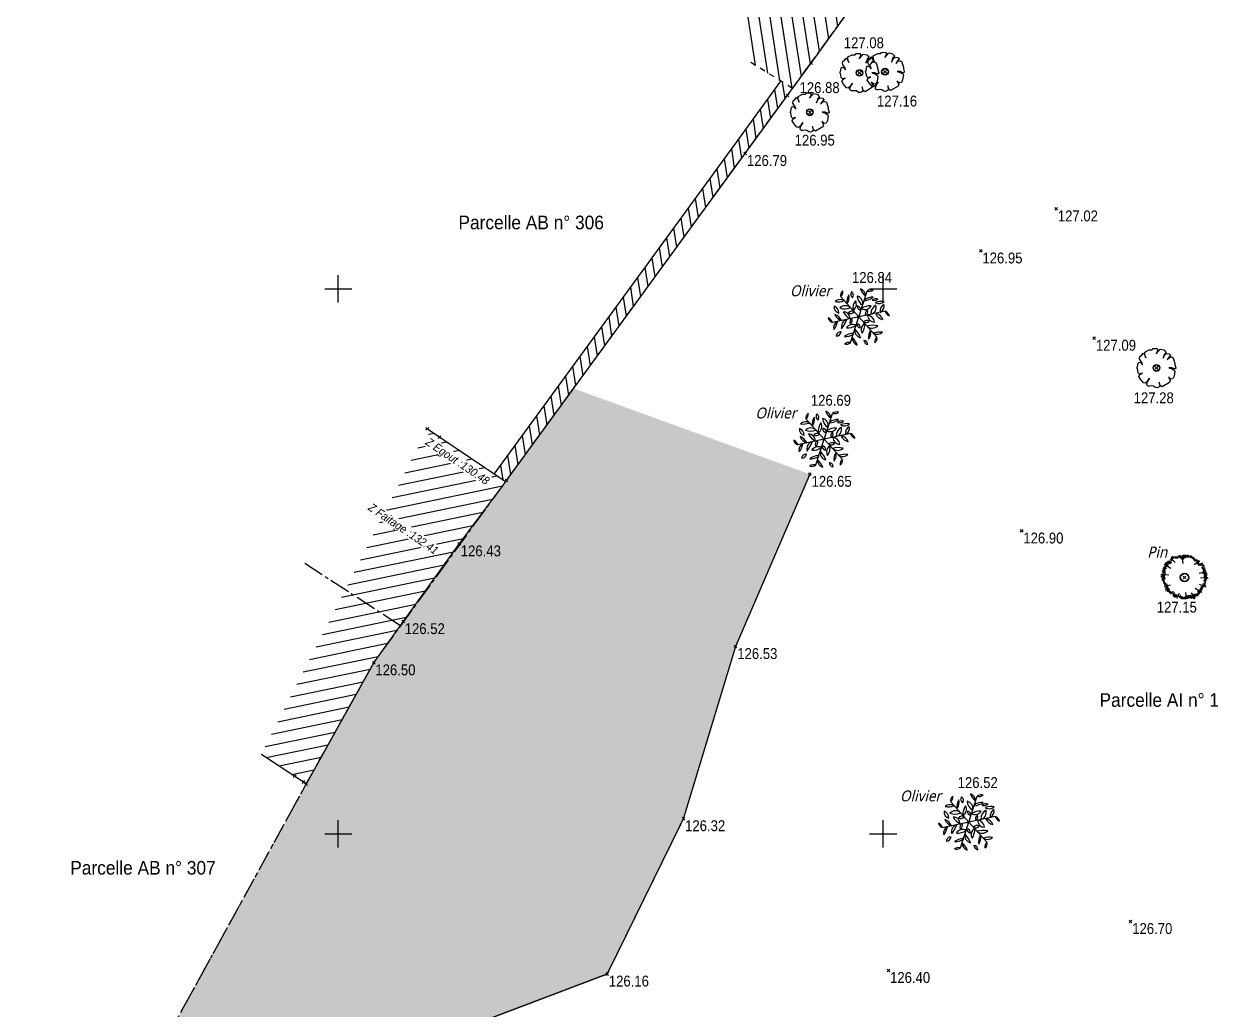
# Model space of a CAD drawing. Header units: millimetres. Extents: x 1856675 to 1856923, y 3169023 to 3169196.
# Drawn here: x 1856748.46 to 1856792.07, y 3169133.53 to 3169169.72 of the extents above; entities that cross this region are included whole.
import ezdxf
from ezdxf.enums import TextEntityAlignment as Align

# ---------------------------------------------------------------- set-up
doc = ezdxf.new("R2010")
doc.units = ezdxf.units.MM
doc.header["$PDMODE"] = 3
doc.header["$PDSIZE"] = 0.05
doc.linetypes.add('AXES2', pattern=[28.575000000000003, 19.05, -3.175, 3.175, -3.175])
doc.linetypes.add('Grille', pattern=[0.4, 0.2, -0.2])
for name, color, linetype in [('Bâtiments', 7, 'Continuous'), ('Bâtiments Hachures', 174, 'Continuous'), ('Carroyage(2)_Croix', 7, 'Continuous'), ('Limites', 1, 'AXES2'), ('Murs', 7, 'Continuous'), ('Murs Hachures', 7, 'Continuous'), ('Points Topo', 7, 'Continuous'), ('Points Topo Altitude', 7, 'Continuous'), ('Textes', 7, 'Continuous'), ('Végétation', 102, 'Continuous')]:
    doc.layers.add(name, color=color, linetype=linetype)
doc.styles.add('Pts Topo SPE', font='', dxfattribs={"width": 0.9})
doc.styles.get("Standard").update_dxf_attribs({"font": '', "width": 0.95, "height": 0.4})
doc.styles.get('Pts Topo SPE').set_extended_font_data('Titillium Web Light')
doc.styles.get('Standard').set_extended_font_data('Titillium Web')

# ---------------------------------------------------------------- blocks, each defined once
blk = doc.blocks.new('PointTopo_SPE')
at = {"color": 0}
blk.add_point((0, 0), dxfattribs=at)
at = {"layer": 'Points Topo Altitude', "style": 'Pts Topo SPE', "width": 0.9}
blk.add_attdef('ALT', text='', height=0.4, dxfattribs=at).set_placement((0.06, -0.06), align=Align.TOP_LEFT)
blk = doc.blocks.new('SPE33')
at = {"layer": 'Végétation', "color": 34, "linetype": 'Continuous'}
for p, q in [((0, 0), (0.3064110967763554, 0.9444716088973109)), ((-0.6647428952075642, 0.7377852191787269), (0, 0)), ((0, 0), (-0.9711438996593642, -0.2068754763777633)), ((-0.3064110967763554, -0.9444736486868804), (0, 0)), ((0.9715771047929592, 0.2069052191787705), (0, 0)), ((0, 0), (0.6647307630937576, -0.7375961325193884))]:
    blk.add_line(p, q, dxfattribs=at)
at = {"layer": 'Végétation', "linetype": 'Continuous', "flags": 128}
for points in [[(-0.2727428952079208, 0.9248252191787286, 0.3593207428835294), (-0.2301828952071446, 0.7019452191788105, 0.4485397278334767)], [(-0.4351428952079004, 0.4835452191787226, 0.1972950855551246), (-0.3612228952073565, 0.8117052191787933, 0.2133940251521957)], [(-0.2145028952072607, 0.2382652191788565, 0.3954474799643499), (-0.1226628952073952, 0.5955452191787799, 0.1837373927741859)], [(-0.0621828952072974, 0.7635452191787863, 0.2475727042425884), (0.1405671913951664, 0.4332797434944723, 0.4055762807434287)], [(0.7083771047928167, 0.6549052191786813, 0.2632378265459452), (0.4854971047927392, 0.6123452191787009, 0.2235445601009893)], [(-0.9077828952076742, 0.3939452191787722, 0.4135558453433183), (-0.7319428952072484, 0.1419452191788423, 0.3270175420272671)], [(-0.6370573483121915, -0.135707532589231, 0.1990708763520352), (-0.8831428952074929, 0.09378521917883517, 0.2141001336405922), (-0.6367428952082264, -0.135814780821147)], [(-0.3141828952077048, -0.06637478082122925, 0.3996545413152894), (-0.5773828952078475, 0.1912252191787275, 0.1826321993673979)], [(-0.3780228952082325, 0.1531452191787366, 0.4056148716366142), (-0.1730628952074767, 0.1912252191787275, 0.3681379248668409)], [(-0.05546289520771096, 0.4040252191787885, 0.4122568619053676), (0.08005710479264962, 0.2449852191787613, 0.3637056173710619)], [(0.09909710479296335, 0.3054652191787, 0.3974942961519382), (0.4541371047916982, 0.4040252191787885, 0.182801595677717)], [(0.3219771047917674, 0.2505852191787881, 0.4102276420996437), (0.2525371047926455, 0.05346521917876998, 0.3626675712687573)], [(0.5773371047926048, -0.1918147808212552, 0.3432436084043222), (0.3141371047924622, 0.06690521917873865, 0.3962402533151918)], [(-0.9716228952082019, -0.2063747808212611, 0.2287211874227849), (-1.119462895208017, -0.03613478082118035, 0.2629651784304648)], [(-0.09914289520820602, -0.3049347808211905, 0.3969267210992536), (-0.4541828952082141, -0.4046147808211571, 0.1815980633729625)], [(-0.3220228952070101, -0.2500547808212786, 0.4115007785396641), (-0.2525828952078882, -0.05405478082113859, 0.3632604495815298)], [(0.05653710479218716, -0.4046147808213163, 0.4102529414467814), (-0.08010289520789228, -0.2455747808212891, 0.3630697472357182)], [(0.2144571047920181, -0.2388547808212252, 0.3958541393799178), (0.1226171047921525, -0.5950147808212705, 0.185097773430154)], [(0.3779771047929898, -0.1537347808212644, 0.4120047816170788), (0.173017104792234, -0.1918147808212552, 0.3634096054356477)], [(0.6926971047929328, -0.3273347808211383, 0.123247515102526), (0.3042168125886746, -0.3375639535150412, 0.409669881907706)], [(-0.6524228952081103, -0.5513347808212529, 0.4493668841572093), (-0.8249028952081061, -0.7002947808212638, 0.3578129887424758)], [(0.3242171047924784, -1.017254780821122, 0.4091118792277996), (0.1886971047921179, -0.8593347808212911, 0.3650004577177486)], [(0.4350971047926577, -0.4830147808212132, 0.1959616237627074), (0.3611771047921138, -0.812294780821162, 0.2145533149178979)], [(-0.3063428952071263, -0.9444547808212519, 0.2270239887644991), (-0.5292228952072037, -0.9881347808212694, 0.2591827257314308)]]:
    blk.add_lwpolyline(points, format="xyb", close=True, dxfattribs=at)
for points in [[(0.2491771047922157, 0.7669052191787387, 0.3286289893015891), (0.05653710479218716, 1.032345219178797, 0.130943798563641), (0.2424571047926292, 0.7635452191787863)], [(-0.53930289520722, 0.5989052191787323, 0.327472813476407), (-0.8663428952078902, 0.5653052191788901, 0.1312852902287582), (-0.53930289520722, 0.5921852191788275)], [(0.2110971047928615, 0.5944252191787427, 0.1223146101920718), (0.5224571047923746, 0.7187452191787315, 0.2126259973171161), (0.2010171047928452, 0.6190652191787649)], [(0.6030971047925049, 0.526105219178703, 0.3274728134765015), (0.9301371047919019, 0.5597052191788634, 0.1298247904660845), (0.6030971047925049, 0.5328252191787669)], [(0.7878971047919548, 0.1677052191787425, 0.3308382729925792), (0.9222971047925966, 0.4678652191788387, 0.2861840975371626), (0.7822971047920873, 0.1710652191786949)], [(-0.3041028952076885, 0.3379452191788232, 0.4088854565503068), (-0.6916228952071832, 0.3278652191788069, 0.1903872163221095), (-0.3141828952077048, 0.3323452191787964)], [(0.445177104792674, 0.0949052191787132, 0.4083130908883515), (0.629977104792124, 0.4353852191787155, 0.2881768213927758), (0.4440571047916819, 0.1061052191787667)], [(0.6210171047918265, 0.1139452191788678, 0.2336788887970679), (0.8830971047922502, -0.0932547808211666, 0.2154014885159062), (0.6366971047917104, 0.1352252191787784)], [(-0.7879428952071975, -0.1682947808212703, 0.3304815516374725), (-0.9223428952078393, -0.4673347808211701, 0.127314143500325), (-0.7823428952073299, -0.1716547808212226)], [(-0.4452228952079167, -0.09437478082120378, 0.4071963925288048), (-0.6300228952073667, -0.4359747808212432, 0.05984809035473274), (-0.4441028952081978, -0.1055747808212573)], [(-0.1405828952079901, -0.4326147808212908, 0.4087717346278575), (0.06213710479205474, -0.7630147808212768, 0.08063800848113989), (-0.141108304964473, -0.4349485937432973)], [(-0.2111428952081041, -0.5950147808212705, 0.1214841731788157), (-0.5225028952076173, -0.718214780821222, 0.215083173017619), (-0.2010628952080878, -0.6185347808212555)], [(-0.2492228952074583, -0.7663747808212292, 0.3279281939864749), (-0.05546289520771096, -1.032934780821165, 0.1265496428800441), (-0.2425028952078719, -0.7630147808212768)], [(0.5392571047919773, -0.5983747808212229, 0.3302660431389461), (0.8662971047926475, -0.5647747808212216, 0.127707234741069), (0.5392571047919773, -0.591654780821159)]]:
    blk.add_lwpolyline(points, format="xyb", dxfattribs=at)
at = {"layer": 'Végétation', "linetype": 'Continuous'}
for centre, radius, start, end in [((-0.437585073757873, 0.7790224117667548), 0.2308704872827944, 131.5856824028263, 190.2891635679403), ((-0.8538261186182353, 0.9228543958554837), 0.2645809243524226, 315.61466694708, 6.26017902351383), ((0.3734033895216271, 1.19843388598922), 0.2621821507239274, 255.169943058492, 306.4515695784662), ((0.4564031589090518, 0.7663319602772162), 0.2328762613778173, 71.79001355649802, 130.0970921629186), ((1.223434214816189, 0.2754157788719794), 0.2610090049380093, 195.2174760013349, 246.7821524775071), ((0.891378166738832, -0.01323424984734629), 0.2342930973980142, 12.01679999830499, 69.98282848032781), ((0.8551188946743422, -0.9229372710940197), 0.265967000313383, 135.7219473662206, 186.3372370164515), ((0.4372088835745671, -0.779311584927268), 0.2313144712929545, 311.5975092843977, 10.3896149942055)]:
    blk.add_arc(centre, radius, start, end, dxfattribs=at)
at = {"layer": 'Végétation', "insert": (-2.525582093339178, 1.158472504114537), "char_height": 0.4, "attachment_point": 1}
blk.add_mtext_dynamic_manual_height_columns('{\\fTrebuchet MS|b0|i1|c0|p34;Olivier}', width=1.889179204234097, gutter_width=12.5, heights=[0], dxfattribs=at)
blk = doc.blocks.new('SPE34')
at = {"layer": 'Végétation'}
h = blk.add_hatch(color=34, dxfattribs=at)
h.dxf.hatch_style = 1
h.paths.add_polyline_path([(-0.1609224518116636, 0, 1), (0.1609224518116636, 0, 1)])
h.paths.add_polyline_path([(0.1436807605461282, 0, -1), (-0.1436807605461282, 0, -1)], flags=16)
at = {"layer": 'Végétation', "linetype": 'Continuous'}
for p, q in [((-0.7519249888136983, 0.4912320575676858), (-0.5086128057446331, 0.3349692919291556)), ((-0.7124067414551973, 0.521998749114573), (-0.600770014571026, 0.4436892289668322)), ((-0.7029337438289076, 0.5522512821480632), (-0.6011336005758494, 0.4637457421049476)), ((-0.6730683110654354, 0.562783224042505), (-0.5918443719856441, 0.5040170471183956)), ((-0.6433826952707022, 0.5833538956940174), (-0.5519605628214777, 0.5147465905174613)), ((-0.6136970794759691, 0.6039239740930498), (-0.5015110215172172, 0.4955397616140544)), ((-0.563615076476708, 0.6047936165705323), (-0.4822053925599903, 0.5359887103550136)), ((-0.5344748399220407, 0.6554385852068663), (-0.4732797499746084, 0.5963163310661912)), ((-0.514623831724748, 0.6658126441761851), (-0.4534287420101464, 0.6066903900355101)), ((-0.5053346031345427, 0.7060641888529062), (-0.3421437449287623, 0.5484375809319317)), ((-0.4962291438132524, 0.7563732359558344), (-0.4248358602635562, 0.6874104458838701)), ((-0.4665435280185193, 0.7769435117952526), (-0.3949664754327387, 0.697942387778312)), ((-0.4160959629807621, 0.7577564436942339), (-0.3650970908347517, 0.7084944853559136)), ((-0.3563591693527997, 0.7788404827006161), (-0.3248457433655858, 0.6991677125915885)), ((-0.3060894452501088, 0.7696715933270752), (-0.2946107964962721, 0.6896632965654135)), ((-0.2760362913832068, 0.7702053138054907), (-0.2645576426293701, 0.6901768618263304)), ((-0.2264976915903389, 0.8011298887431622), (-0.2254010052420199, 0.7409801087342203)), ((-0.1962607686873525, 0.7916450351476669), (-0.1949822893366218, 0.7214569207280874)), ((-0.1765915534924716, 0.8120374702848494), (-0.1545451970305294, 0.7020920114591718)), ((-0.1361544609535486, 0.7926725610159338), (-0.1239407360553741, 0.6725506442598999)), ((-0.09571736841462553, 0.7733076512813568), (-0.06090202764607966, 0.5131657812744379)), ((-0.07641173945739865, 0.8137567974627018), (-0.05363030661828816, 0.663718072231859)), ((-0.0367057709954679, 0.8345049149356782), (-0.02412253199145198, 0.6943264850415289)), ((-0.006466872058808804, 0.8249999061226845), (0.005748828873038292, 0.7048584269359708)), ((0.03360663424246013, 0.8256915099918842), (0.03543839673511684, 0.7254290985874832)), ((0.06384553317911923, 0.8161870939657092), (0.06549550243653357, 0.7259624237194657)), ((0.1039210157468915, 0.816878697834909), (0.09555260837078094, 0.7264761868864298)), ((0.1337943524122238, 0.8274305975064635), (0.1354462977033108, 0.7371863648295403)), ((0.1844395187217742, 0.7982053919695318), (0.1656871726736426, 0.7276813560165465)), ((0.2245169770903885, 0.7988969958387315), (0.205948400311172, 0.7183547806926072)), ((0.2549435971304774, 0.7793742031790316), (0.2361912510823458, 0.7088501672260463)), ((0.2955743386410177, 0.7499907198362052), (0.2664321260526776, 0.6993255959823728)), ((0.3360213113483042, 0.7306258101016283), (0.297044490929693, 0.6697842287831008)), ((0.3768437260296196, 0.6912043876945972), (0.3280243941117078, 0.6201667860150337)), ((0.5284433027263731, 0.6236248053610325), (0.3510093558579683, 0.4600703613832593)), ((0.3974337622057647, 0.6614849818870425), (0.3688408806920052, 0.5807453631423414)), ((0.4475256453733891, 0.6623348644934595), (0.4189525239635259, 0.5816148081794381)), ((0.478153818519786, 0.6327737374231219), (0.439167118165642, 0.5719323535449803)), ((0.5202626164536923, 0.5231642001308501), (0.4408269675914198, 0.4816881213337183)), ((0.559051715536043, 0.5940439184196293), (0.4699731322471052, 0.532333089504391)), ((0.550693188328296, 0.5036414074711502), (0.4812759160995483, 0.4623232115991414)), ((0.6008048315998167, 0.5044908947311342), (0.511706487974152, 0.4427802637219429)), ((0.6705777859315276, 0.5257531702518463), (0.5417813779786229, 0.4432940264232457)), ((0.6512721567414701, 0.4853040240705013), (0.5720341089181602, 0.4337894129566848)), ((0.6917408653534949, 0.4659391143359244), (0.6223235931247473, 0.4246207210235298)), ((0.7223492783959955, 0.4363779872655869), (0.6527541649993509, 0.4050779705867171)), ((-0.8741531353443861, 0.04785486962646246), (-0.7237194052431732, 0.04040510999038815)), ((-0.8652255169581622, 0.108201855327934), (-0.5743665532208979, 0.09312508767470717)), ((-0.8634115387685597, 0.007919288706034422), (-0.7233558192383498, 0.02034859638661146)), ((-0.8444675197824836, 0.06842494802549481), (-0.724264784483239, 0.07049976009875536)), ((-0.8378972825594246, 0.2591100255958736), (-0.7064095474779606, 0.1911550015211105)), ((-0.8359015113674104, 0.1488088849000633), (-0.7051389722619206, 0.120967282447964)), ((-0.8169574921485037, 0.2093145442195237), (-0.7056823754683137, 0.1510419752448797)), ((-0.7991022553760558, 0.3299697861075401), (-0.7080456847324967, 0.2813992341980338)), ((-0.7983750831335783, 0.2898765197023749), (-0.717334913322702, 0.2411087616346776)), ((-0.7941839634440839, 0.3536819200962782), (-0.7015465840231627, 0.318548243958503)), ((-0.7701418355572969, 0.3906333288177848), (-0.659052463946864, 0.3423988963477314)), ((-0.7408198060002178, 0.4312601187266409), (-0.6696142435539514, 0.3723159031942487)), ((0.7867474823724478, 0.2067457297816873), (0.5372958327643573, 0.1422684853896499)), ((0.723100162576884, 0.3962452006526291), (0.6237858415115625, 0.3443946675397456)), ((0.7438680399209261, 0.3564876583404839), (0.6445734789595008, 0.3046173653565347)), ((0.8075351198203862, 0.1669686250388622), (0.6577337132766843, 0.1343053579330444)), ((0.7548151419032365, 0.3065147311426699), (0.6750040508341044, 0.285075010266155)), ((0.7551905838772655, 0.2864582180045545), (0.675754935014993, 0.2449619835242629)), ((0.7761560624931008, 0.2366627366282046), (0.6764860593248159, 0.2048489567823708)), ((0.8283029971644282, 0.127191717736423), (0.7080429575871676, 0.1251364685595036)), ((0.8290538813453168, 0.08707869099453092), (0.7087740816641599, 0.08500387938693166)), ((0.8095704112201929, 0.0566279636695981), (0.7093273648060858, 0.05492879170924425)), ((0.8201420709956437, 0.02671155007556081), (0.7098806479480118, 0.02483433950692415)), ((0.7984257081989199, 0.1166396206244826), (0.7184367761947215, 0.1052378388121724)), ((-0.8324533717241138, -0.0416981540620327), (-0.7122486603911966, -0.03964310232549906)), ((-0.8313645895104855, -0.1018481315113604), (-0.7412090802099556, -0.100306645501405)), ((-0.8218935681506991, -0.07159500569105148), (-0.7417544592171907, -0.07023195317015052)), ((-0.802765779895708, -0.02112807566300035), (-0.7027756629977375, -0.009390371385961771)), ((-0.7907516320701689, -0.131250980310142), (-0.7408474700059742, -0.1203631586395204)), ((-0.7902062530629337, -0.1613456304185092), (-0.7200855207629502, -0.1601404612883925)), ((-0.7694462796207517, -0.2011029748246074), (-0.7097035581246018, -0.1800189358182251)), ((-0.7488661233801395, -0.2308419430628419), (-0.6791050252504647, -0.2095998227596283)), ((-0.748322720406577, -0.2609365931712091), (-0.6386699087452143, -0.2289647324942052)), ((-0.7368499995209277, -0.3409848054870963), (-0.517540424130857, -0.2770608440041542)), ((-0.7273770018946379, -0.310732074547559), (-0.6179059834685177, -0.2687418372370303)), ((-0.6958695040084422, -0.390444562304765), (-0.6064312865491956, -0.3487900495529175)), ((-0.6951423317659646, -0.4305575890466571), (-0.5860309472773224, -0.3685108385980129)), ((-0.6840331971179694, -0.4905688506551087), (-0.5450464996974915, -0.41797020053491)), ((-0.6649054088629782, -0.440081765409559), (-0.5656306080054492, -0.3882312322966754)), ((0.6303857187740505, -0.558504312299192), (0.3868818627670407, -0.4021030282601714)), ((0.7870834041386843, -0.3551526078954339), (0.5446663543116301, -0.2589410194195807)), ((0.628903710283339, -0.4782581035979092), (0.5578265886288136, -0.4292927444912493)), ((0.658425317145884, -0.4476500856690109), (0.5775076597929001, -0.4088805490173399)), ((0.861539504956454, -0.04280472034588456), (0.5803333558142185, -0.01751177757978439)), ((0.6574965917970985, -0.3974987249821424), (0.596437846776098, -0.3483555247075856)), ((0.6680880116764456, -0.4274155339226127), (0.5971887311898172, -0.3884881138801575)), ((0.726755783194676, -0.346142194699496), (0.6459962069056928, -0.3174107945524156)), ((0.706877110991627, -0.3565162532031536), (0.6565876267850399, -0.3473278013989329)), ((0.7653670415747911, -0.2652047770097852), (0.6645707117859274, -0.2368096942082047)), ((0.7761363023892045, -0.3051595254801214), (0.6653018360957503, -0.2769422833807766)), ((0.850948085077107, -0.01288791140541434), (0.7104339310899377, -0.005260508041828871)), ((0.7926557557657361, -0.1142177637666464), (0.7120937805157155, -0.09552489593625069)), ((0.7831906622741371, -0.1444902550429106), (0.7126668237615377, -0.1256193486042321)), ((0.7735279675107449, -0.164724609348923), (0.7130225056316704, -0.1456758617423475)), ((0.774654293898493, -0.2249139095656574), (0.7143266729544848, -0.2159032984636724)), ((0.8219995214603841, -0.07359117176383734), (0.7315970107447356, -0.06509432382881641)), ((0.802496291231364, -0.1040217438712716), (0.7319724527187645, -0.08515083743259311)), ((0.7839217863511294, -0.1846032817848027), (0.7438285197131336, -0.1852948856540024)), ((-0.6437778975814581, -0.4999155811965466), (-0.5545194970909506, -0.44824288925156)), ((-0.6133572056423873, -0.5194579362869263), (-0.5539721420500427, -0.4783175815828145)), ((-0.5831202827394009, -0.5289825079962611), (-0.513533073477447, -0.497702251188457)), ((-0.5525158217642456, -0.5585633949376643), (-0.4931307581719011, -0.5174228423275054)), ((-0.5220931540243328, -0.5781061453744769), (-0.4229942178353667, -0.5162176731973886)), ((-0.5113476051483303, -0.6180608933791518), (-0.4029535127338022, -0.5158815537579358)), ((-0.4410272957757115, -0.6268938612192869), (-0.3721652827225626, -0.5555005776695907)), ((-0.4202574423979968, -0.6666707680560648), (-0.3515772223472595, -0.5852395459078252)), ((-0.4095079416874796, -0.706625911872834), (-0.3309911380056292, -0.6149980761110783)), ((-0.3892854433506727, -0.7163281263783574), (-0.3107666636351496, -0.6246805307455361)), ((-0.3488404469098896, -0.735712795984), (-0.2808893749024719, -0.6141485888510942)), ((-0.2991042458452284, -0.714786640368402), (-0.270137898158282, -0.6541035347618163)), ((-0.2781486473977566, -0.7646022769622505), (-0.1914353494066745, -0.5724942735396326)), ((-0.2089171202387661, -0.7132653091102839), (-0.2202179280575365, -0.6432157130911946)), ((-0.1781229621265084, -0.7528843330219388), (-0.189241976942867, -0.6928529161959887)), ((-0.1582640500273556, -0.7425102745182812), (-0.1502552765887231, -0.6319917724467814)), ((-0.1274698919150978, -0.7821292984299362), (-0.1190955566707999, -0.6916673094965518)), ((-0.08701699133962393, -0.8014942076988518), (-0.08903054660186172, -0.6911537442356348)), ((-0.03690930013544858, -0.8006644807755947), (-0.0383755003567785, -0.7203987096436322)), ((-0.006844290299341083, -0.800150322727859), (-0.008492283523082733, -0.7098667677491903)), ((0.04344914597459137, -0.8093192121013999), (0.02175451931543648, -0.7193711837753654)), ((0.05292016756720841, -0.7790664811618626), (0.04124786960892379, -0.6889406116679311)), ((0.07314859377220273, -0.7887489357963204), (0.04888712870888412, -0.5583657938987017)), ((0.1232602370437235, -0.7878990531899035), (0.09099197457544506, -0.6680344133637846)), ((0.1427535871043801, -0.7574684815481305), (0.1310793131124228, -0.6673428094945848)), ((0.2032550969161093, -0.7765174265950918), (0.1613300680182874, -0.6768673812039196)), ((0.2333240588195622, -0.776003663893789), (0.1708010896109045, -0.6465946924872696)), ((0.2635767899919301, -0.7855278397910297), (0.2012356135528535, -0.6661572027951479)), ((0.2932762377895415, -0.7649577613919973), (0.2108904041815549, -0.6459226510487497)), ((0.3938769421074539, -0.7833149051293731), (0.2495095664635301, -0.5649854312650859)), ((0.3537836757022887, -0.7839867486618459), (0.261002047220245, -0.6450731637887657)), ((0.3712516142986715, -0.643195953220129), (0.3306090165860951, -0.6137929069809616)), ((0.4128268891945481, -0.722769923042506), (0.351390726165846, -0.6535700117237866)), ((0.431934917345643, -0.6722828377969563), (0.3909326854627579, -0.6228033201768994)), ((0.461831966182217, -0.6617307402193546), (0.4005953802261502, -0.60256936121732)), ((0.5023006747942418, -0.6811158051714301), (0.4406688865274191, -0.6018777573481202)), ((0.4911559720057994, -0.62108438834548), (0.4505094222258776, -0.5916811446659267)), ((0.5414652163162827, -0.6302728401497006), (0.480208870023489, -0.571111065801233)), ((0.5901146112009883, -0.5491575817577541), (0.4887649985030293, -0.4906676514074206)), ((0.5704335400369018, -0.5695699746720493), (0.4893182816449553, -0.5207624989561737)), ((0.5511279108468443, -0.6100384858436882), (0.4900494057219476, -0.5608950881287456)), ((0.5503770266659558, -0.5699056992307305), (0.4997121002525091, -0.5406607338227332)), ((0.6194386167917401, -0.5085307923145592), (0.5483614951372147, -0.4595652353018522))]:
    blk.add_line(p, q, dxfattribs=at)
at = {"layer": 'Végétation', "color": 34}
blk.add_circle((0, 0), 0.1609224518116636, dxfattribs=at)
at = {"layer": 'Végétation', "color": 34, "linetype": 'Continuous'}
blk.add_circle((0, 0), 0.1436807605461282, dxfattribs=at)
at = {"layer": 'Végétation', "insert": (-1.367956537516692, 1.130680633290011), "char_height": 0.4, "attachment_point": 1}
blk.add_mtext_dynamic_manual_height_columns('{\\fTrebuchet MS|b0|i1|c0|p34;Pin}', width=1.889179204234097, gutter_width=12.5, heights=[0], dxfattribs=at)
blk = doc.blocks.new('SPE30')
at = {"layer": 'Végétation'}
h = blk.add_hatch(color=34, dxfattribs=at)
h.dxf.hatch_style = 1
h.paths.add_polyline_path([(-0.28, 0, 1), (0.28, 0, 1)])
h.paths.add_polyline_path([(0.25, 0, -1), (-0.25, 0, -1)], flags=16)
at = {"layer": 'Végétation', "linetype": 'Continuous', "flags": 128}
for points in [[(1.521848160075024, 0.3590496969409287), (1.537148160161451, 0.2488996968604624), (1.598248160211369, 0.01284969691187143), (1.567748160101473, -0.08160030283033848), (1.491248160135001, -0.08160030283033848), (1.277148160152137, 0.01284969691187143), (1.017148160142824, 0.01284969691187143), (1.30774816009216, -0.08160030283033848), (1.506548159988597, -0.2075003026984632), (1.521848160075024, -0.2704503028653562), (1.460648160194978, -0.6796003030613065), (1.368948160205036, -0.8999253027141094), (1.185448160162196, -0.9314003027975559), (0.986648160032928, -0.7740253028459847), (1.139548160135746, -1.041550302878022), (1.093648160109296, -1.198950302787125), (0.4666481600143015, -1.560900303069502), (0.3137481601443142, -1.450750302989036), (0.2372481601778418, -1.167450302746147), (0.2525481600314379, -1.372050303034484), (0.2678481601178646, -1.545150302816182), (0.05374816013500094, -1.639575303066522), (-0.08385183988139033, -1.623850302770734), (-0.2520518398378044, -1.497950302902609), (-0.3896518398541957, -1.482200303114951), (-0.5731518398970366, -1.497950302902609), (-0.6955518398899585, -1.497950302902609), (-0.802551839966327, -1.387800302822143), (-0.7414518399164081, -1.136000303085893), (-0.5731518398970366, -0.8527003028430045), (-0.7567518400028348, -1.120250302832574), (-0.9249518399592489, -1.261900302954018), (-1.077851839829236, -1.23040030291304), (-1.322551839984953, -0.9314003027975559), (-1.475451839854941, -0.6953503028489649), (-1.414251839974895, -0.5694503029808402), (-1.307251839898527, -0.4907503030262887), (-1.169551839819178, -0.4435503031127155), (-1.2919518398121, -0.4592753029428422), (-1.398951839888468, -0.5065003028139472), (-1.506051839794964, -0.3963503027334809), (-1.582451839931309, -0.05010030278936028), (-1.628351839957759, 0.04429969703778625), (-1.567151839844882, 0.0915246969088912), (-1.52135183988139, 0.4062746972776949), (-1.444851839914918, 0.4849496972747147), (-1.307251839898527, 0.4219996971078217), (-1.154351839795709, 0.2488996968604624), (-1.184851839905605, 0.4062746972776949), (-1.337851839838549, 0.6108496971428394), (-1.414251839974895, 0.7682246970944107), (-1.368351839948446, 0.9413496972993016), (-1.215451839845628, 1.082974696997553), (-1.10845184000209, 1.224599697161466), (-1.016651839949191, 1.161649696994573), (-0.8943518397863954, 0.8468996970914304), (-0.9555518398992717, 1.098699697293341), (-0.970751839922741, 1.319049696903676), (-0.6037518398370594, 1.507899696938694), (-0.3591518399771303, 1.507899696938694), (-0.2826518400106579, 1.602299697231501), (0.06904815998859704, 1.61804969701916), (0.0996481601614505, 1.413449697196484), (-0.02265184000134468, 1.177399697247893), (0.3137481601443142, 1.555099696852267), (0.6195481601171196, 1.492149697151035), (0.8031481599900872, 1.287549696862698), (0.6348481602035463, 1.130199696868658), (0.5431481602136046, 0.7996996971778572), (0.6960481600835919, 1.082974696997553), (0.8336481600999832, 1.208874696865678), (1.063048160169274, 1.177399697247893), (1.200648160185665, 1.020024697296321), (1.063048160169274, 0.9255996970459819), (0.8948481602128595, 0.6895496970973909), (1.093648160109296, 0.8783996971324086), (1.246548160212114, 0.9098496972583234), (1.384248160058632, 0.8311746972613037)], [(0.8336481600999832, 1.208874696865678), (0.8336481600999832, 1.208874696865678)], [(0.8336481600999832, 1.208874696865678), (0.8336481600999832, 1.208874696865678)]]:
    blk.add_lwpolyline(points, close=True, dxfattribs=at)
at = {"layer": 'Végétation', "color": 34}
blk.add_circle((0, 0), 0.28, dxfattribs=at)
at = {"layer": 'Végétation', "color": 34, "linetype": 'Continuous'}
blk.add_circle((0, 0), 0.25, dxfattribs=at)
blk = doc.blocks.new('SPE32')
at = {"xscale": 0.4420946478342406, "yscale": 0.4420946478342406, "zscale": 0.4420946478342406}
blk.add_blockref('SPE30', (0, 0), dxfattribs=at)

msp = doc.modelspace()

# ---------------------------------------------------------------- hatches: boundary and pattern name
at = {"layer": 'Bâtiments Hachures'}
h = msp.add_hatch(dxfattribs=at)
h.set_pattern_fill('_U', color=256, scale=0.4, angle=98.73347857413204, style=0, pattern_type=0)
h.set_pattern_definition([(98.733478574132, (0, 0), (-0.3953621338617401, -0.06073535303504453), [])])
h.paths.add_polyline_path([(1856776.672767925, 3169167.349927952), (1856777.353892429, 3169168.278303062), (1856779.603947148, 3169171.394165149), (1856774.220541208, 3169174.722052715), (1856774.971573707, 3169168.401563925)])
h = msp.add_hatch(dxfattribs=at)
h.set_pattern_fill('_U', color=256, scale=0.4, angle=11.69088440052088, style=0, pattern_type=0)
h.set_pattern_definition([(11.69088440052088, (0, 0), (-0.08105260046386173, 0.3917020244497667), [])])
h.paths.add_polyline_path([(1856757.172765305, 3169142.923550694), (1856758.722327359, 3169141.905325733), (1856758.825362053, 3169141.832185106), (1856761.30055234, 3169146.278934915), (1856762.377904059, 3169147.78933841), (1856764.434979586, 3169150.642537314), (1856766.141122608, 3169152.92165554), (1856763.266876452, 3169154.858732558)])
at = {"layer": 'Murs Hachures', "linetype": 'Continuous'}
h = msp.add_hatch(dxfattribs=at)
h.set_pattern_fill('ANSI31', color=256, scale=0.1, angle=-94.42695715180933, style=0)
h.set_pattern_definition([(98.8497179197546, (-1388978.179343272, 1449820.227019311), (-0.313720244181398, -0.04884524941858709), [])])
h.paths.add_polyline_path([(1856776.672767478, 3169167.349928277), (1856776.24627709, 3169167.613574019), (1856774.533586974, 3169165.257000337), (1856765.726196822, 3169153.201291716), (1856766.141122608, 3169152.92165554), (1856774.937687963, 3169164.962546992)])
at = {"layer": 'Végétation'}
h = msp.add_hatch(dxfattribs=at)
h.set_pattern_fill('HAIE', color=256, scale=1.5)
h.set_pattern_definition([(109.29004622, (1856727.037688138, 3169107.29822604), (-9.000000000563336, 25.50000000045187), [0.09050849999999999, -31.69392165]), (161.565051177, (1856726.635898138, 3169108.66140219), (-1.500000000000768, 2.041117275197735e-12), [0.09469499999999997, -4.648721490254999]), (106.927513064, (1856726.546048138, 3169108.69140219), (-5.999999999947379, 19.50000000000686), [0.10269, -35.95975584045]), (111.250505507, (1856726.640128138, 3169107.29265219), (-2.999999999984461, 7.500000000012068), [0.1297425, -28.8400693737]), (28.4429286244, (1856726.439248138, 3169108.16580219), (16.49999999992955, 8.99999999997557), [0.11664, -40.82539219184999]), (83.65980825410001, (1856726.426348138, 3169108.05045219), (-4.250141905082216e-13, 1.500000000000594), [0.11607, -13.46700770721]), (28.07248693590001, (1856727.238673138, 3169108.72552719), (19.50000000005364, 10.50000000004928), [0.07262550000000001, -25.4273745]), (69.44395478040002, (1856727.302798138, 3169107.36231219), (1.500000000003838, 4.500000000005784), [0.07304999999999999, -12.74295561798]), (122.905242923, (1856727.324098138, 3169107.43071219), (-3.000000000000159, 4.499999999998087), [0.086475, -30.28621009695]), (135, (1856727.396773138, 3169107.56317719), (-1.50000000000096, 1.665334536937735e-16), [0.05441549999999999, -2.066904843555]), (156.250505507, (1856727.477998138, 3169108.49055219), (-23.99999999993937, 10.50000000003989), [0.116805, -40.85269585125]), (45, (1856727.311318138, 3169108.47768219), (1.665334536937735e-16, 1.50000000000096), [0.084633, -2.036687343555]), (48.3664606634, (1856727.324098138, 3169108.26405219), (10.5000000000275, 12.00000000001836), [0.05141999999999999, -18.0109718682]), (34.6951535312, (1856727.332648138, 3169107.99915219), (14.9999999999446, 10.4999999999485), [0.06757499999999998, -23.64950745119999]), (128.290163192, (1856726.811098138, 3169108.73835219), (-5.999999999965194, 7.500000000021672), [0.06918, -36.2419753107]), (72.2553283749, (1856726.964998138, 3169107.90930219), (10.50000000001945, 32.99999999997552), [0.11217, -39.26104424519999]), (115.346175942, (1856726.999198138, 3169108.01610219), (-1.500000000005214, 3.000000000003892), [0.08988000000000002, -31.4458140624]), (115.016893478, (1856727.191798138, 3169107.69150219), (-1.499999999993689, 3.000000000000382), [0.13194, -24.6974780358]), (41.1859251657, (1856727.157448138, 3169107.66150219), (1.50000000000541, 1.500000000004341), [0.045405, -15.89981371905]), (63.4349488229, (1856727.101858138, 3169107.50331219), (5.762890165073031e-13, 1.500000000000141), [0.0286695, -3.32543246625]), (131.185925166, (1856726.717048138, 3169107.55890219), (-1.500000000012194, 1.499999999997556), [0.090855, -15.85436371905]), (159.44395478, (1856726.802563138, 3169107.71269719), (-4.499999999995311, 1.500000000035254), [0.07305299999999999, -12.74295261798]), (19.7988763545, (1856726.546048138, 3169107.86655219), (16.49999999993636, 5.99999999996889), [0.05008499999999999, -39.8059057668]), (116.565051177, (1856726.742743138, 3169108.15291719), (-1.499999999998099, 1.500000000002183), [0.0286695, -3.32543246625]), (45, (1856726.917943138, 3169108.28110719), (1.665334536937735e-16, 1.50000000000096), [0.0362775, -2.085042843555]), (56.30993247399999, (1856727.097508138, 3169108.16143719), (1.499999999999815, 2.999999999998647), [0.0308685, -5.37745841319]), (131.185925166, (1856726.952248138, 3169108.54185219), (-1.500000000012194, 1.499999999997556), [0.04546500000000001, -15.89975371905]), (0, (1856726.511098138, 3169108.41765219), (0, 1.5), [0.07500000000000001, -1.425]), (146.309932474, (1856726.062943138, 3169107.45210219), (-2.999999999998647, 1.499999999999815), [0.092355, -5.31597191319]), (143.130102354, (1856726.152748138, 3169107.97767219), (-4.499999999991834, 3.00000000001225), [0.106836, -7.393164000000001]), (36.3843518158, (1856725.986098138, 3169107.98199219), (5.999999999999172, 4.499999999993548), [0.1008255, -35.30044566359999]), (136.73570459, (1856726.067237638, 3169108.29387219), (-24.00000000024657, 22.49999999938672), [0.09986399999999998, -34.91798858999999]), (25.70995378079999, (1856726.127098138, 3169108.64010219), (2.999999999998809, 1.499999999998695), [0.13764, -44.81233219125]), (127.405356631, (1856726.242448138, 3169107.52890219), (-14.99999999985046, 19.50000000009323), [0.0915, -32.0099018385]), (45, (1856726.255303138, 3169107.30674319), (1.665334536937735e-16, 1.50000000000096), [0.0423165, -2.079003843555]), (153.434948823, (1856726.306633138, 3169107.87940719), (-1.500000000000141, -2.041533608831969e-12), [0.03815249999999999, -3.31594946625]), (167.471192291, (1856726.357948138, 3169107.50325219), (-7.500000000006174, 1.499999999981165), [0.11832, -13.710996685935]), (45, (1856726.286098138, 3169108.26765219), (1.665334536937735e-16, 1.50000000000096), [0.1060665, -2.015253843555])])
h.paths.add_polyline_path([(1856766.141122608, 3169152.92165554), (1856768.637363576, 3169156.338553536), (1856777.309396089, 3169153.194097872), (1856774.58287224, 3169146.875835572), (1856772.667729827, 3169140.560899839), (1856769.868432474, 3169134.861525983), (1856763.347670305, 3169132.390777959), (1856758.90463803, 3169125.988661363), (1856754.864704064, 3169123.288095025), (1856754.028258919, 3169118.921470612), (1856751.372919768, 3169114.595174382), (1856745.773535394, 3169109.639549159), (1856741.510155563, 3169109.18210839), (1856738.056131717, 3169108.938065357), (1856736.729783833, 3169107.991805845), (1856734.914776939, 3169107.29265219), (1856730.552730226, 3169108.098203705), (1856726.415206526, 3169110.250534624), (1856725.986098138, 3169111.824972444), (1856727.101634477, 3169114.374910247), (1856728.37445574, 3169115.456621924), (1856738.056131717, 3169108.938065357), (1856739.739747132, 3169111.134187173), (1856741.02345492, 3169112.818551971), (1856742.68996858, 3169114.978473797), (1856747.615721731, 3169121.358625203), (1856749.91829788, 3169125.585794235), (1856750.01172112, 3169125.532968407), (1856750.159383605, 3169125.794111645), (1856750.088987499, 3169125.833916864), (1856752.130750658, 3169129.648847281), (1856758.825362053, 3169141.832185106), (1856761.30055234, 3169146.278934915), (1856762.377904059, 3169147.78933841), (1856764.434979586, 3169150.642537314)])

# ---------------------------------------------------------------- linework, layer by layer
at = {"layer": 'Bâtiments', "color": 7, "const_width": 0.05, "flags": 128}
for points in [[(1856776.672767925, 3169167.349927952), (1856777.353892429, 3169168.278303062), (1856779.603947148, 3169171.394165149), (1856774.220541208, 3169174.722052715)], [(1856757.172765305, 3169142.923550694), (1856758.722327359, 3169141.905325733), (1856758.825362053, 3169141.832185106), (1856761.30055234, 3169146.278934915), (1856762.377904059, 3169147.78933841), (1856764.434979586, 3169150.642537314), (1856766.141122608, 3169152.92165554), (1856763.266876452, 3169154.858732558)]]:
    msp.add_lwpolyline(points, dxfattribs=at)
at = {"layer": 'Bâtiments', "linetype": 'Grille', "flags": 128}
for points in [[(1856776.67276795, 3169167.349927985), (1856774.971573707, 3169168.401563925)], [(1856752.130750658, 3169129.648847281), (1856758.825362053, 3169141.832185106)]]:
    msp.add_lwpolyline(points, dxfattribs=at)
at = {"layer": 'Carroyage(2)_Croix'}
for p, q in [((1856760, 3169159.5), (1856760, 3169160.5)), ((1856780, 3169159.5), (1856780, 3169160.5)), ((1856759.5, 3169160), (1856760.5, 3169160)), ((1856779.5, 3169160), (1856780.5, 3169160)), ((1856760, 3169139.5), (1856760, 3169140.5)), ((1856780, 3169139.5), (1856780, 3169140.5)), ((1856759.5, 3169140), (1856760.5, 3169140)), ((1856779.5, 3169140), (1856780.5, 3169140))]:
    msp.add_line(p, q, dxfattribs=at)
at = {"layer": 'Limites', "ltscale": 0.04, "flags": 128}
msp.add_lwpolyline([(1856762.288871207, 3169147.635206131), (1856758.74676183, 3169149.931371375)], dxfattribs=at)
at = {"layer": 'Murs', "flags": 128}
for points in [[(1856765.726196822, 3169153.201291716), (1856774.533586974, 3169165.257000337), (1856776.24627709, 3169167.61357402)], [(1856766.141122608, 3169152.92165554), (1856774.937687963, 3169164.962546992), (1856776.672767925, 3169167.349927952)]]:
    msp.add_lwpolyline(points, dxfattribs=at)
at = {"layer": 'Végétation', "color": 102, "linetype": 'Grille', "flags": 128}
msp.add_lwpolyline([(1856728.37445574, 3169115.456621924, 0.05, 0.05, 0), (1856727.101634477, 3169114.374910247, 0.05, 0.05, 0), (1856725.986098138, 3169111.824972444, 0.05, 0.05, 0), (1856726.415206526, 3169110.250534624, 0.05, 0.05, 0), (1856730.552730226, 3169108.098203705, 0.05, 0.05, 0), (1856734.914776939, 3169107.29265219, 0.05, 0.05, 0), (1856736.729783833, 3169107.991805845, 0.05, 0.05, 0), (1856738.056131717, 3169108.938065357, 0.05, 0.05, 0), (1856741.510155563, 3169109.18210839, 0.05, 0.05, 0), (1856745.773535394, 3169109.639549159, 0.05, 0.05, 0), (1856751.372919768, 3169114.595174382, 0.05, 0.05, 0), (1856754.028258919, 3169118.921470612, 0.05, 0.05, 0), (1856754.864704064, 3169123.288095025, 0.05, 0.05, 0), (1856758.90463803, 3169125.988661363, 0.05, 0.05, 0), (1856763.347670305, 3169132.390777959, 0.05, 0.05, 0), (1856769.868432474, 3169134.861525983, 0.05, 0.05, 0), (1856772.667729827, 3169140.560899839, 0.05, 0.05, 0), (1856774.58287224, 3169146.875835572, 0.05, 0.05, 0), (1856777.309396089, 3169153.194097872, 0, 0, 0)], format="xyseb", dxfattribs=at)

# ---------------------------------------------------------------- block references
at = {"layer": 'Points Topo'}
ref = msp.add_blockref('PointTopo_SPE', (1856779.126949112, 3169167.918354287, 127.0808600763573), dxfattribs=at)
ref.add_attrib('ALT', '127.08', dxfattribs={"layer": 'Points Topo Altitude', "height": 0.4, "style": 'Pts Topo SPE', "width": 0.9}).set_placement((1856778.552155466, 3169169.222111125, 127.0808600763573), align=Align.TOP_LEFT)
for p in [(1856777.353892429, 3169168.278303062), (1856763.266876452, 3169154.858732558), (1856763.717657597, 3169154.554931927), (1856766.169258422, 3169152.960168332), (1856758.399034469, 3169142.117763105), (1856758.722327359, 3169141.905325733), (1856758.825362053, 3169141.832185106)]:
    msp.add_blockref('PointTopo_SPE', p, dxfattribs=at)
ref = msp.add_blockref('PointTopo_SPE', (1856780.064858609, 3169167.961028102, 127.1609434803077), dxfattribs=at)
ref.add_attrib('ALT', '127.16', dxfattribs={"layer": 'Points Topo Altitude', "height": 0.4, "style": 'Pts Topo SPE', "width": 0.9}).set_placement((1856779.77038465, 3169167.084333241, 127.1609434803077), align=Align.TOP_LEFT)
ref = msp.add_blockref('PointTopo_SPE', (1856776.484637887, 3169167.091070677, 126.8809234364865), dxfattribs=at)
ref.add_attrib('ALT', '126.88', dxfattribs={"layer": 'Points Topo Altitude', "height": 0.4, "style": 'Pts Topo SPE', "width": 0.9}).set_placement((1856776.928553623, 3169167.576529179, 126.8809234364865), align=Align.TOP_LEFT)
ref = msp.add_blockref('PointTopo_SPE', (1856777.304946919, 3169166.471314427, 126.9516183165314), dxfattribs=at)
ref.add_attrib('ALT', '126.95', dxfattribs={"layer": 'Points Topo Altitude', "height": 0.4, "style": 'Pts Topo SPE', "width": 0.9}).set_placement((1856776.749572044, 3169165.649250753, 126.9516183165314), align=Align.TOP_LEFT)
ref = msp.add_blockref('PointTopo_SPE', (1856774.937687963, 3169164.962546992, 126.7939048601519), dxfattribs=at)
ref.add_attrib('ALT', '126.79', dxfattribs={"layer": 'Points Topo Altitude', "height": 0.4, "style": 'Pts Topo SPE', "width": 0.9}).set_placement((1856774.997687964, 3169164.902546992, 126.7939048601519), align=Align.TOP_LEFT)
ref = msp.add_blockref('PointTopo_SPE', (1856786.348559703, 3169162.93043812, 127.0188366672806), dxfattribs=at)
ref.add_attrib('ALT', '127.02', dxfattribs={"layer": 'Points Topo Altitude', "height": 0.4, "style": 'Pts Topo SPE', "width": 0.9}).set_placement((1856786.408559703, 3169162.87043812, 127.0188366672806), align=Align.TOP_LEFT)
ref = msp.add_blockref('PointTopo_SPE', (1856783.579453953, 3169161.388047315, 126.9484475091145), dxfattribs=at)
ref.add_attrib('ALT', '126.95', dxfattribs={"layer": 'Points Topo Altitude', "height": 0.4, "style": 'Pts Topo SPE', "width": 0.9}).set_placement((1856783.639453953, 3169161.328047315, 126.9484475091145), align=Align.TOP_LEFT)
ref = msp.add_blockref('PointTopo_SPE', (1856779.103501475, 3169158.965804277, 126.8416824872693), dxfattribs=at)
ref.add_attrib('ALT', '126.84', dxfattribs={"layer": 'Points Topo Altitude', "height": 0.4, "style": 'Pts Topo SPE', "width": 0.9}).set_placement((1856778.851689495, 3169160.613131783, 126.8416824872693), align=Align.TOP_LEFT)
ref = msp.add_blockref('PointTopo_SPE', (1856787.745181014, 3169158.186553583, 127.0869605492849), dxfattribs=at)
ref.add_attrib('ALT', '127.09', dxfattribs={"layer": 'Points Topo Altitude', "height": 0.4, "style": 'Pts Topo SPE', "width": 0.9}).set_placement((1856787.805181014, 3169158.126553583, 127.0869605492849), align=Align.TOP_LEFT)
ref = msp.add_blockref('PointTopo_SPE', (1856790.027797168, 3169157.093387051, 127.2763358936026), dxfattribs=at)
ref.add_attrib('ALT', '127.28', dxfattribs={"layer": 'Points Topo Altitude', "height": 0.4, "style": 'Pts Topo SPE', "width": 0.9}).set_placement((1856789.19060955, 3169156.198559657, 127.2763358936026), align=Align.TOP_LEFT)
ref = msp.add_blockref('PointTopo_SPE', (1856777.833065825, 3169154.481118329, 126.6897413169237), dxfattribs=at)
ref.add_attrib('ALT', '126.69', dxfattribs={"layer": 'Points Topo Altitude', "height": 0.4, "style": 'Pts Topo SPE', "width": 0.9}).set_placement((1856777.343658941, 3169156.106479587, 126.6897413169237), align=Align.TOP_LEFT)
ref = msp.add_blockref('PointTopo_SPE', (1856777.309396089, 3169153.194097872, 126.6525647531239), dxfattribs=at)
ref.add_attrib('ALT', '126.65', dxfattribs={"layer": 'Points Topo Altitude', "height": 0.4, "style": 'Pts Topo SPE', "width": 0.9}).set_placement((1856777.369396089, 3169153.134097872, 126.6525647531239), align=Align.TOP_LEFT)
ref = msp.add_blockref('PointTopo_SPE', (1856785.080998532, 3169151.114805261, 126.9007450395549), dxfattribs=at)
ref.add_attrib('ALT', '126.90', dxfattribs={"layer": 'Points Topo Altitude', "height": 0.4, "style": 'Pts Topo SPE', "width": 0.9}).set_placement((1856785.140998532, 3169151.054805261, 126.9007450395549), align=Align.TOP_LEFT)
ref = msp.add_blockref('PointTopo_SPE', (1856764.434979586, 3169150.642537314, 126.4289288634421), dxfattribs=at)
ref.add_attrib('ALT', '126.43', dxfattribs={"layer": 'Points Topo Altitude', "height": 0.4, "style": 'Pts Topo SPE', "width": 0.9}).set_placement((1856764.494979586, 3169150.582537314, 126.4289288634421), align=Align.TOP_LEFT)
ref = msp.add_blockref('PointTopo_SPE', (1856791.05935193, 3169149.408811678, 127.1494522574378), dxfattribs=at)
ref.add_attrib('ALT', '127.15', dxfattribs={"layer": 'Points Topo Altitude', "height": 0.4, "style": 'Pts Topo SPE', "width": 0.9}).set_placement((1856790.038101992, 3169148.518772976, 127.1494522574378), align=Align.TOP_LEFT)
ref = msp.add_blockref('PointTopo_SPE', (1856762.377904059, 3169147.78933841, 126.5180959792611), dxfattribs=at)
ref.add_attrib('ALT', '126.52', dxfattribs={"layer": 'Points Topo Altitude', "height": 0.4, "style": 'Pts Topo SPE', "width": 0.9}).set_placement((1856762.437904059, 3169147.72933841, 126.5180959792611), align=Align.TOP_LEFT)
ref = msp.add_blockref('PointTopo_SPE', (1856774.58287224, 3169146.875835572, 126.5332703774066), dxfattribs=at)
ref.add_attrib('ALT', '126.53', dxfattribs={"layer": 'Points Topo Altitude', "height": 0.4, "style": 'Pts Topo SPE', "width": 0.9}).set_placement((1856774.64287224, 3169146.815835572, 126.5332703774066), align=Align.TOP_LEFT)
ref = msp.add_blockref('PointTopo_SPE', (1856761.30055234, 3169146.278934915, 126.4971124213289), dxfattribs=at)
ref.add_attrib('ALT', '126.50', dxfattribs={"layer": 'Points Topo Altitude', "height": 0.4, "style": 'Pts Topo SPE', "width": 0.9}).set_placement((1856761.36055234, 3169146.218934915, 126.4971124213289), align=Align.TOP_LEFT)
ref = msp.add_blockref('PointTopo_SPE', (1856783.141918373, 3169140.436358442, 126.5193831367958), dxfattribs=at)
ref.add_attrib('ALT', '126.52', dxfattribs={"layer": 'Points Topo Altitude', "height": 0.4, "style": 'Pts Topo SPE', "width": 0.9}).set_placement((1856782.732006832, 3169142.083591205, 126.5193831367958), align=Align.TOP_LEFT)
ref = msp.add_blockref('PointTopo_SPE', (1856772.667729827, 3169140.560899839, 126.3177193452175), dxfattribs=at)
ref.add_attrib('ALT', '126.32', dxfattribs={"layer": 'Points Topo Altitude', "height": 0.4, "style": 'Pts Topo SPE', "width": 0.9}).set_placement((1856772.727729827, 3169140.500899839, 126.3177193452175), align=Align.TOP_LEFT)
ref = msp.add_blockref('PointTopo_SPE', (1856789.077509769, 3169136.788896588, 126.6994606406693), dxfattribs=at)
ref.add_attrib('ALT', '126.70', dxfattribs={"layer": 'Points Topo Altitude', "height": 0.4, "style": 'Pts Topo SPE', "width": 0.9}).set_placement((1856789.137509769, 3169136.728896588, 126.6994606406693), align=Align.TOP_LEFT)
ref = msp.add_blockref('PointTopo_SPE', (1856769.868432474, 3169134.861525983, 126.1561524263148), dxfattribs=at)
ref.add_attrib('ALT', '126.16', dxfattribs={"layer": 'Points Topo Altitude', "height": 0.4, "style": 'Pts Topo SPE', "width": 0.9}).set_placement((1856769.928432474, 3169134.801525983, 126.1561524263148), align=Align.TOP_LEFT)
ref = msp.add_blockref('PointTopo_SPE', (1856780.190347277, 3169134.992563931, 126.3966808297985), dxfattribs=at)
ref.add_attrib('ALT', '126.40', dxfattribs={"layer": 'Points Topo Altitude', "height": 0.4, "style": 'Pts Topo SPE', "width": 0.9}).set_placement((1856780.250347277, 3169134.932563931, 126.3966808297985), align=Align.TOP_LEFT)
at = {"layer": 'Végétation', "color": 7}
for name, p in [('SPE32', (1856779.126949112, 3169167.918354287)), ('SPE32', (1856780.064858609, 3169167.961028102)), ('SPE32', (1856777.304946919, 3169166.471314427)), ('SPE33', (1856779.103501475, 3169158.965804277)), ('SPE32', (1856790.027797168, 3169157.093387051)), ('SPE33', (1856777.833065825, 3169154.481118329)), ('SPE34', (1856791.05935193, 3169149.408811678)), ('SPE33', (1856783.141918373, 3169140.436358442))]:
    msp.add_blockref(name, p, dxfattribs=at)

# ---------------------------------------------------------------- texts
at = {"layer": 'Textes', "insert": (1856787.697717532, 3169145.162533842), "char_height": 0.5, "attachment_point": 1}
msp.add_mtext_dynamic_manual_height_columns('\\pi0.24016;Parcelle AI n° 103', width=5.61128474958241, gutter_width=2, heights=[0], dxfattribs=at)

# ---------------------------------------------------------------- next in the draw order: texts
at = {"layer": 'Textes', "char_height": 0.2999999999999999, "attachment_point": 1, "rotation": 325.93782690648305, "bg_fill": 3, "box_fill_scale": 1.2, "bg_fill_color": 256, "bg_fill_transparency": 0}
for s, insert in [('\\pi0.14217;{\\fTitillium Web|b0|i1|c0|p2;Z Egout :130.48}', (1856763.220273186, 3169154.636384543)), ('\\pi0.028706;{\\fTitillium Web|b0|i1|c0|p2;Z Faitage :132.41}', (1856761.212159852, 3169152.172587476))]:
    msp.add_mtext_dynamic_manual_height_columns(s, width=2.919355149086662, gutter_width=2, heights=[0], dxfattribs=dict(at, insert=insert))

# ---------------------------------------------------------------- next in the draw order: linework, layer by layer
at = {"layer": 'Limites', "ltscale": 0.04, "flags": 128}
msp.add_lwpolyline([(1856720.186944334, 3169120.961055863), (1856738.056131717, 3169108.938065357), (1856739.739747132, 3169111.134187173), (1856742.68996858, 3169114.978473797), (1856747.615721731, 3169121.358625203), (1856749.91829788, 3169125.585794235), (1856750.01172112, 3169125.532968407), (1856750.159383605, 3169125.794111645), (1856750.088987499, 3169125.833916864), (1856752.130750658, 3169129.648847281), (1856758.825362053, 3169141.832185106), (1856761.30055234, 3169146.278934915), (1856766.141122608, 3169152.92165554), (1856776.672767925, 3169167.349927952), (1856779.603947148, 3169171.394165149), (1856788.023658376, 3169182.860252026)], dxfattribs=at)

# ---------------------------------------------------------------- next in the draw order: texts
at = {"layer": 'Textes', "char_height": 0.5, "attachment_point": 1, "bg_fill": 3, "box_fill_scale": 1.2, "bg_fill_color": 256, "bg_fill_transparency": 0}
for s, insert in [('\\pi0.10494;Parcelle AB n° 306', (1856764.30533405, 3169162.680308981)), ('\\pi0.11523;Parcelle AB n° 307', (1856750.046643673, 3169139.007407844))]:
    msp.add_mtext_dynamic_manual_height_columns(s, width=5.61128474958241, gutter_width=2, heights=[0], dxfattribs=dict(at, insert=insert))

doc.saveas('drawing.dxf')
